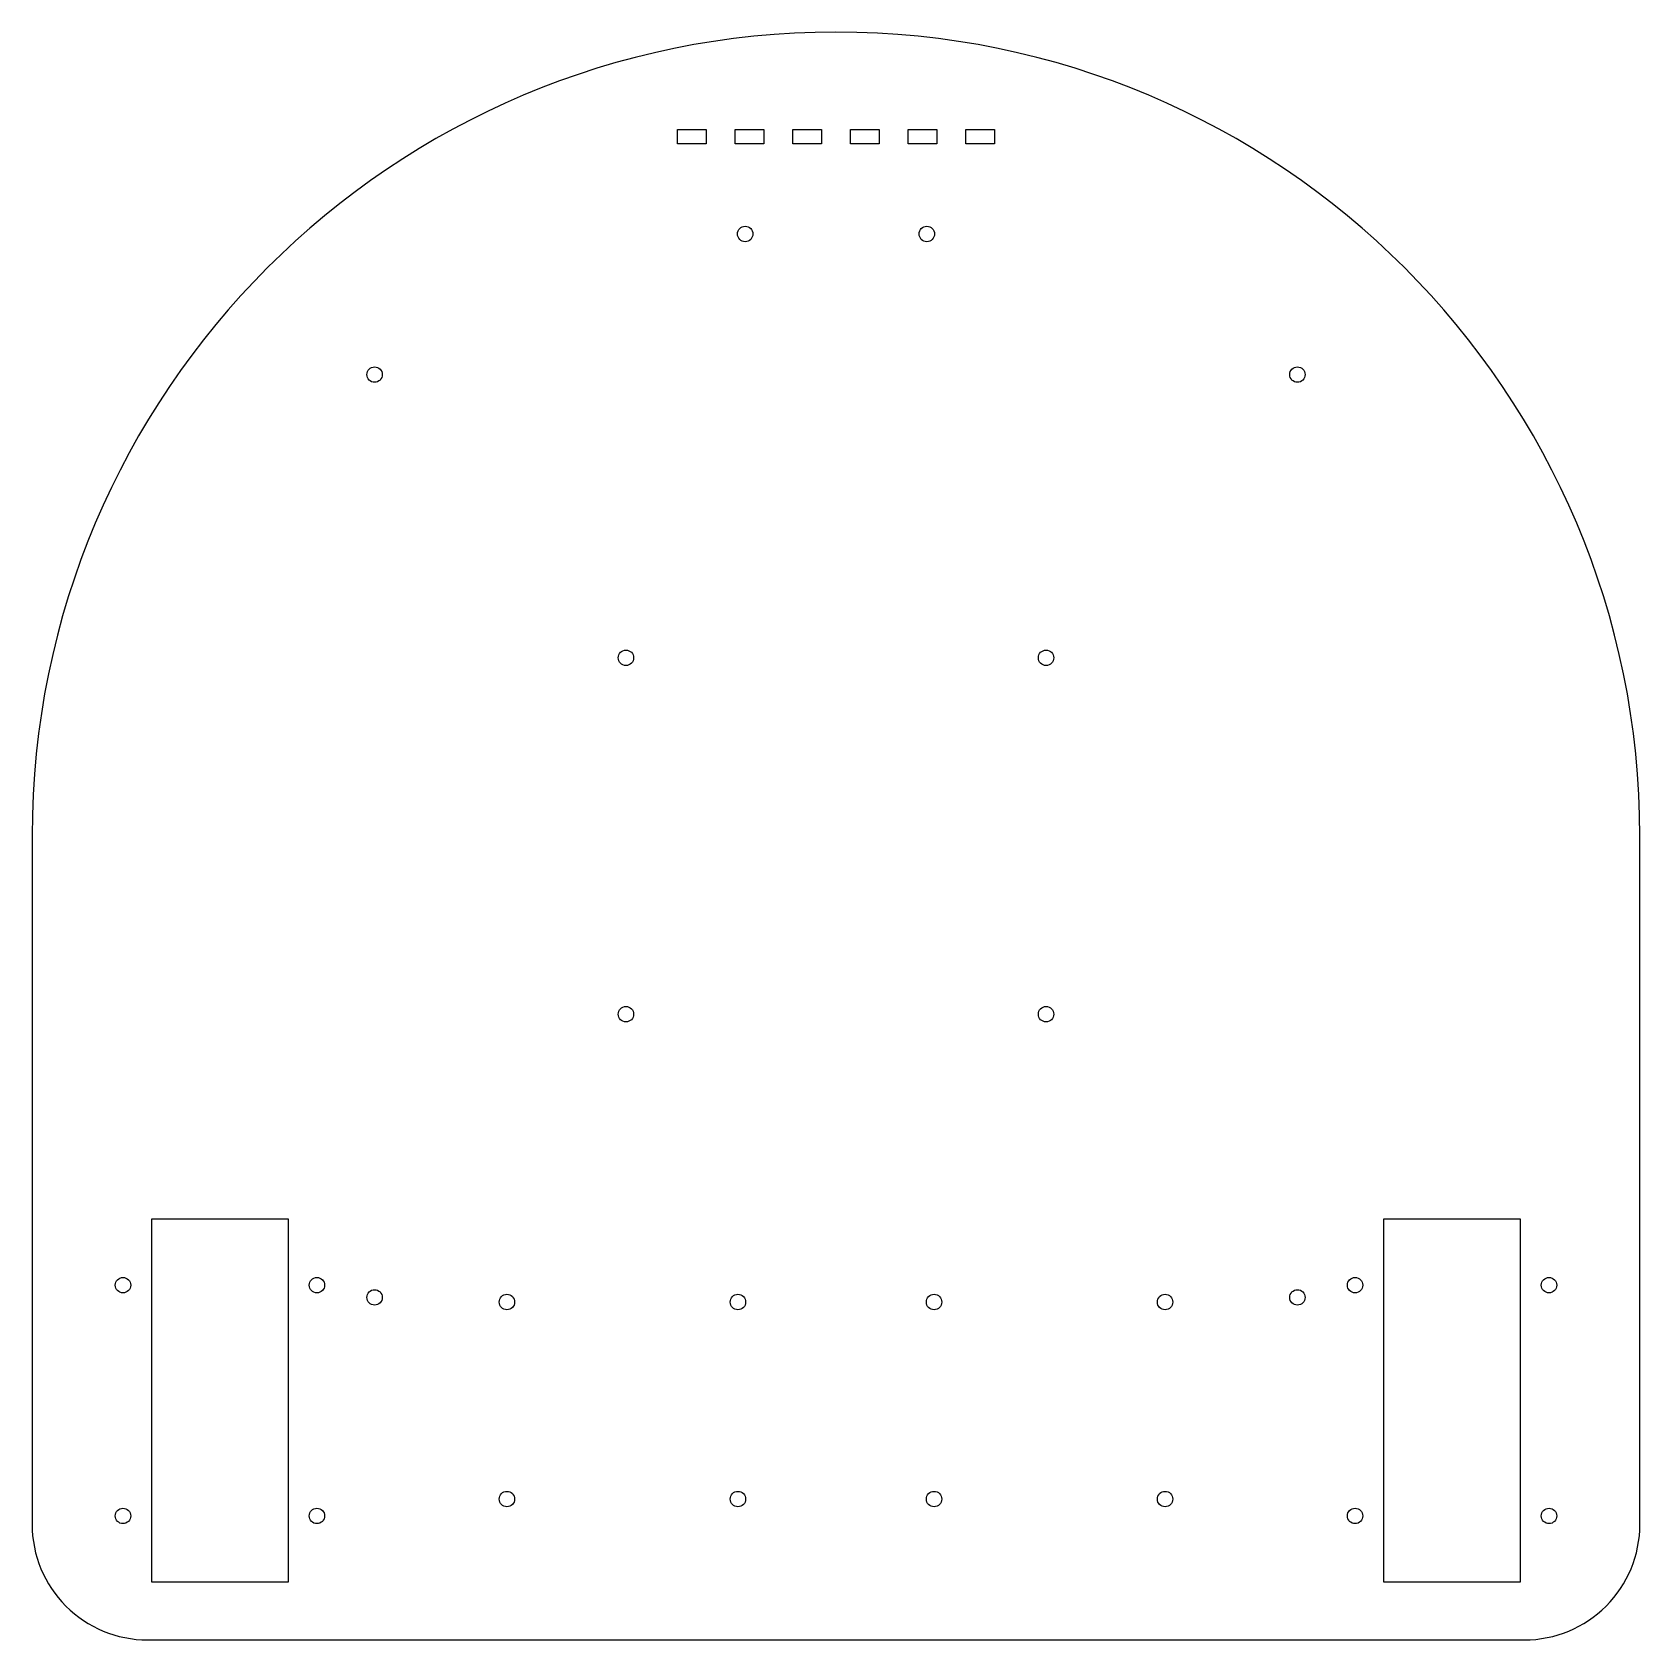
# Model space of a CAD drawing. Header units: inches. Extents: x -7 to 7, y -7 to 7.
import ezdxf

# ---------------------------------------------------------------- set-up
doc = ezdxf.new("R2010")
doc.units = ezdxf.units.IN
doc.header["$MEASUREMENT"] = 0

msp = doc.modelspace()

# ---------------------------------------------------------------- linework, layer by layer
msp.add_lwpolyline([(-5.969, -6.969), (5.969, -6.969, 0.414214), (6.969, -5.969), (6.969, 0, 1), (-6.969, 0), (-6.969, -5.969, 0.414214)], format="xyb", close=True)
for points in [[(-1.125, 6.125), (-1.125, 6), (-1.375, 6), (-1.375, 6.125)], [(-0.625, 6.125), (-0.625, 6), (-0.875, 6), (-0.875, 6.125)], [(-0.125, 6.125), (-0.125, 6), (-0.375, 6), (-0.375, 6.125)], [(0.375, 6.125), (0.375, 6), (0.125, 6), (0.125, 6.125)], [(0.875, 6.125), (0.875, 6), (0.625, 6), (0.625, 6.125)], [(1.375, 6.125), (1.375, 6), (1.125, 6), (1.125, 6.125)], [(-5.931, -3.319), (-4.75, -3.319), (-4.75, -6.469), (-5.931, -6.469)], [(5.931, -3.319), (5.931, -6.469), (4.75, -6.469), (4.75, -3.319)]]:
    msp.add_lwpolyline(points, close=True)
for centre in [(-0.787, 5.219), (0.787, 5.219), (-4, 4), (4, 4), (-1.821, 1.545), (1.821, 1.545), (-1.821, -1.545), (1.821, -1.545), (-6.181, -3.894), (-4.5, -3.894), (4.5, -3.894), (6.181, -3.894), (-4, -4), (-2.853, -4.04), (-0.85, -4.04), (0.85, -4.04), (2.853, -4.04), (4, -4), (-2.853, -5.748), (-0.85, -5.748), (0.85, -5.748), (2.853, -5.748), (-6.181, -5.894), (-4.5, -5.894), (4.5, -5.894), (6.181, -5.894)]:
    msp.add_circle(centre, 0.0669)

doc.saveas('drawing.dxf')
